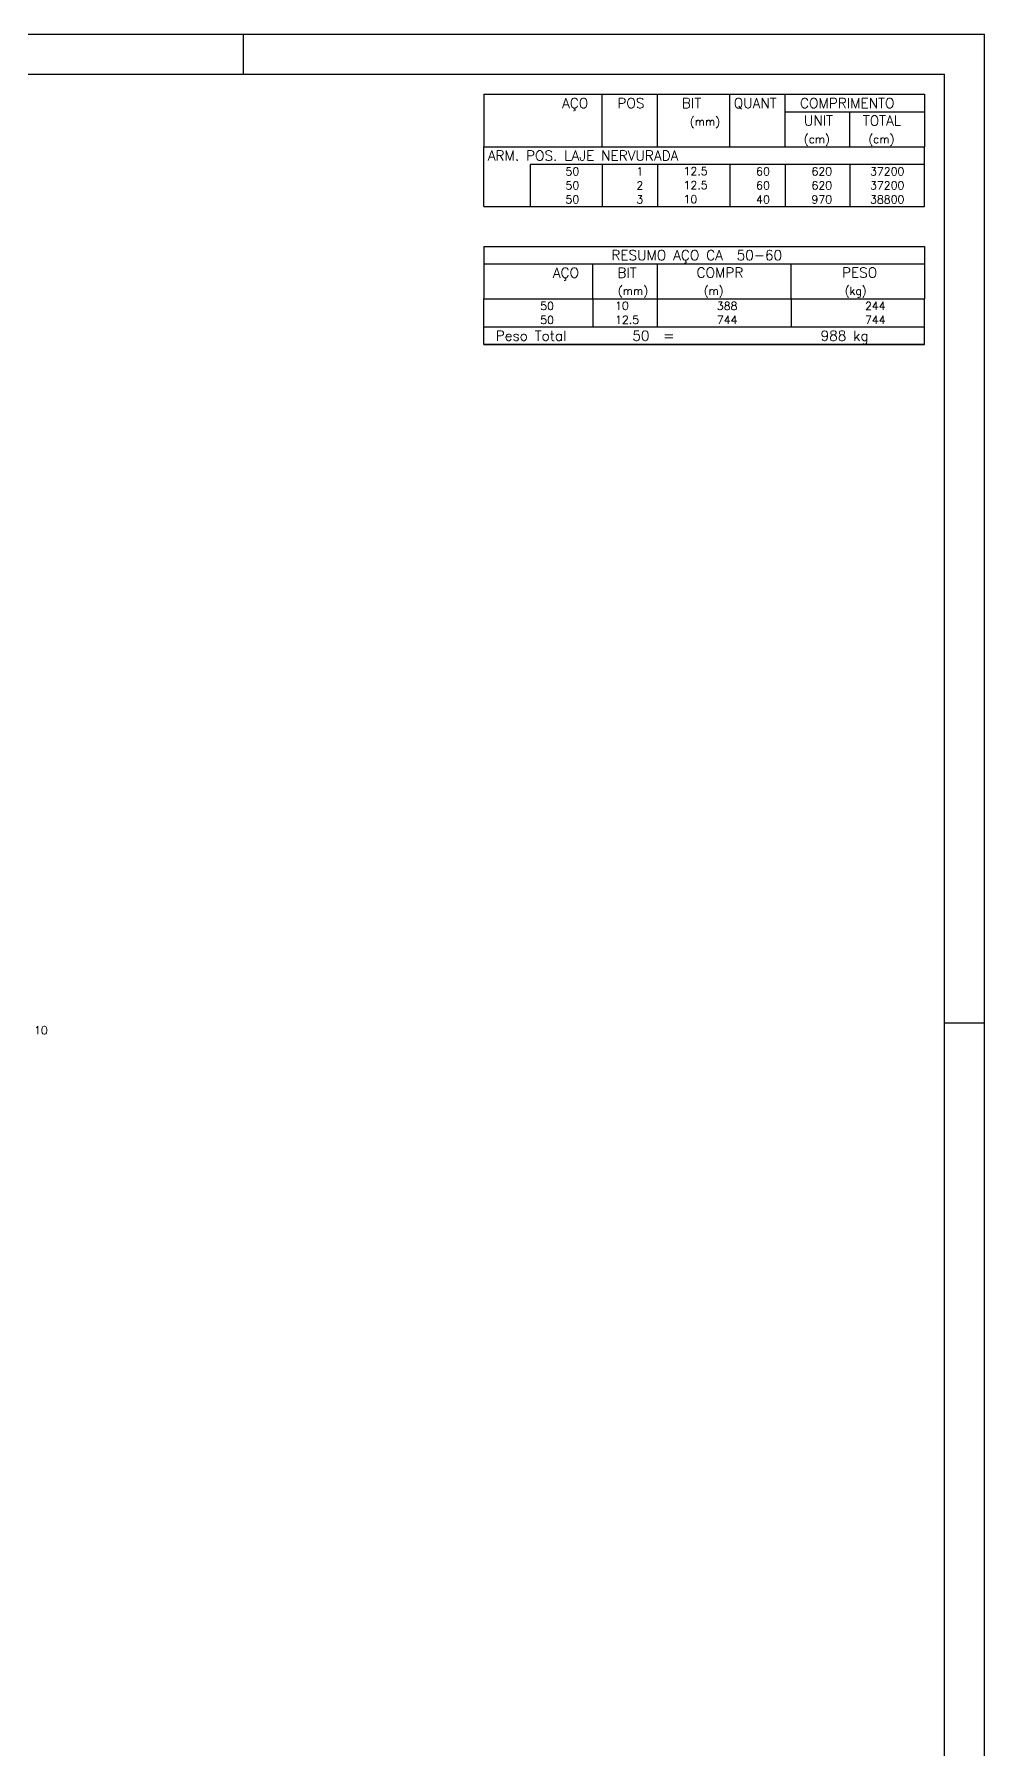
# Model space of a CAD drawing. Extents: x 797 to 1056, y -75 to 15.
# Drawn here: x 1020.1 to 1031.96, y -5.94 to 15.49 of the extents above; entities that cross this region are included whole.
import ezdxf

# ---------------------------------------------------------------- set-up
doc = ezdxf.new("R2010")
doc.units = 0
doc.header["$MEASUREMENT"] = 0
for name, color, linetype in [('06', 6, 'CONTINUOUS'), ('1', 2, 'CONTINUOUS'), ('CERCADURA', 7, 'CONTINUOUS')]:
    doc.layers.add(name, color=color, linetype=linetype)
doc.styles.get("Standard").update_dxf_attribs({"font": 'ROMANS.SHX'})

msp = doc.modelspace()

# ---------------------------------------------------------------- linework, layer by layer
at = {"layer": '06'}
for p in [(973.76, 14.987), (1031.46, -26.063)]:
    msp.add_line(p, (1031.46, 14.987), dxfattribs=at)
at = {"layer": '1', "linetype": 'Continuous'}
for p, q in [((1025.71, 14.737), (1025.71, 14.081)), ((1025.71, 14.737), (1031.21, 14.737)), ((1027.185, 14.081), (1027.185, 14.737)), ((1027.875, 14.081), (1027.875, 14.737)), ((1028.78, 14.081), (1028.78, 14.737)), ((1029.47, 14.081), (1029.47, 14.737)), ((1031.21, 14.737), (1031.21, 14.081)), ((1029.47, 14.518), (1031.21, 14.518)), ((1030.275, 14.081), (1030.275, 14.518)), ((1025.71, 14.081), (1031.21, 14.081)), ((1025.71, 13.862), (1025.71, 14.081)), ((1025.71, 14.081), (1031.21, 14.081)), ((1031.21, 13.862), (1031.21, 14.081)), ((1025.71, 13.687), (1025.71, 13.862)), ((1031.21, 13.862), (1026.285, 13.862)), ((1026.285, 13.862), (1026.285, 13.687)), ((1027.185, 13.862), (1027.185, 13.687)), ((1027.875, 13.862), (1027.875, 13.687)), ((1028.78, 13.862), (1028.78, 13.687)), ((1029.47, 13.862), (1029.47, 13.687)), ((1030.275, 13.862), (1030.275, 13.687)), ((1031.21, 13.687), (1031.21, 13.862)), ((1025.71, 13.512), (1025.71, 13.687)), ((1025.71, 13.337), (1025.71, 13.512)), ((1026.285, 13.687), (1026.285, 13.512)), ((1026.285, 13.512), (1026.285, 13.337)), ((1027.185, 13.687), (1027.185, 13.512)), ((1027.185, 13.512), (1027.185, 13.337)), ((1027.875, 13.687), (1027.875, 13.512)), ((1027.875, 13.512), (1027.875, 13.337)), ((1028.78, 13.687), (1028.78, 13.512)), ((1028.78, 13.512), (1028.78, 13.337)), ((1029.47, 13.687), (1029.47, 13.512)), ((1029.47, 13.512), (1029.47, 13.337)), ((1030.275, 13.687), (1030.275, 13.512)), ((1030.275, 13.512), (1030.275, 13.337)), ((1031.21, 13.512), (1031.21, 13.687)), ((1031.21, 13.337), (1031.21, 13.512)), ((1025.71, 13.337), (1031.21, 13.337)), ((1025.71, 12.837), (1025.71, 12.181)), ((1025.71, 12.837), (1031.21, 12.837)), ((1031.21, 12.837), (1031.21, 12.181)), ((1025.71, 12.618), (1031.21, 12.618)), ((1027.07, 12.181), (1027.07, 12.618)), ((1027.875, 12.181), (1027.875, 12.618)), ((1029.543, 12.181), (1029.543, 12.618)), ((1025.71, 12.181), (1031.21, 12.181)), ((1025.71, 12.006), (1025.71, 12.181)), ((1025.71, 11.831), (1025.71, 12.006)), ((1027.07, 12.181), (1027.07, 12.006)), ((1027.07, 12.006), (1027.07, 11.831)), ((1027.875, 12.006), (1027.875, 12.181)), ((1027.875, 11.831), (1027.875, 12.006)), ((1029.543, 12.181), (1029.543, 12.006)), ((1029.543, 12.006), (1029.543, 11.831)), ((1031.21, 12.006), (1031.21, 12.181)), ((1031.21, 11.831), (1031.21, 12.006)), ((1025.71, 11.831), (1031.21, 11.831)), ((1025.71, 11.612), (1025.71, 11.831)), ((1025.71, 11.831), (1031.21, 11.831)), ((1031.21, 11.612), (1031.21, 11.831)), ((1031.21, 11.612), (1025.71, 11.612)), ((1025.71, 11.612), (1031.21, 11.612))]:
    msp.add_line(p, q, dxfattribs=at)
at = {"layer": 'CERCADURA'}
for p, q in [((972.51, 15.487), (1031.96, 15.487)), ((1022.71, 14.987), (1022.71, 15.487)), ((1031.96, -26.563), (1031.96, 15.487)), ((1031.46, 3.137), (1031.96, 3.137))]:
    msp.add_line(p, q, dxfattribs=at)

# ---------------------------------------------------------------- texts
at = {"layer": '1', "linetype": 'Continuous'}
for s, height, p in [('AÇO', 0.125, (1026.685, 14.565)), ('POS', 0.125, (1027.375, 14.565)), ('BIT', 0.125, (1028.18, 14.565)), ('QUANT', 0.125, (1028.828, 14.565)), ('COMPRIMENTO', 0.125, (1029.655, 14.565)), ('(mm)', 0.1, (1028.28, 14.346)), ('UNIT', 0.125, (1029.703, 14.346)), ('TOTAL', 0.125, (1030.44, 14.346)), ('(cm)', 0.1, (1029.703, 14.127)), ('(cm)', 0.1, (1030.508, 14.127)), ('ARM. POS. LAJE NERVURADA', 0.125, (1025.758, 13.909)), ('     50 ', 0.1, (1026.355, 13.724)), ('  1', 0.1, (1027.475, 13.724)), ('   12.5', 0.1, (1027.978, 13.727)), ('  60', 0.1, (1028.97, 13.724)), ('   620', 0.1, (1029.575, 13.724)), ('  37200', 0.1, (1030.392, 13.724)), ('     50 ', 0.1, (1026.355, 13.549)), ('  2', 0.1, (1027.475, 13.549)), ('   12.5', 0.1, (1027.978, 13.552)), ('  60', 0.1, (1028.97, 13.549)), ('   620', 0.1, (1029.575, 13.549)), ('  37200', 0.1, (1030.392, 13.549)), ('     50 ', 0.1, (1026.355, 13.374)), ('  3', 0.1, (1027.475, 13.374)), ('   10  ', 0.1, (1027.978, 13.377)), ('  40', 0.1, (1028.97, 13.374)), ('   970', 0.1, (1029.575, 13.374)), ('  38800', 0.1, (1030.392, 13.374)), ('RESUMO AÇO CA  50-60', 0.125, (1027.3, 12.665)), ('AÇO', 0.125, (1026.57, 12.446)), ('BIT', 0.125, (1027.375, 12.446)), ('COMPR', 0.125, (1028.364, 12.448)), ('PESO', 0.125, (1030.179, 12.448)), ('(mm)', 0.1, (1027.382, 12.232)), ('(m)', 0.1, (1028.453, 12.232)), ('(kg)', 0.1, (1030.213, 12.232)), ('     50 ', 0.1, (1026.04, 12.043)), ('   10  ', 0.1, (1027.123, 12.046)), ('     388', 0.1, (1028.244, 12.043)), ('    244', 0.1, (1030.168, 12.043)), ('     50 ', 0.1, (1026.04, 11.868)), ('   12.5', 0.1, (1027.123, 11.871)), ('     744', 0.1, (1028.244, 11.868)), ('    744', 0.1, (1030.168, 11.868)), ('Peso Total        50  =', 0.125, (1025.856, 11.659)), ('    988 kg', 0.125, (1029.539, 11.659)), (' 10 ', 0.1, (1020.025, 2.995))]:
    msp.add_text(s, height=height, dxfattribs=at).set_placement(p)

doc.saveas('drawing.dxf')
